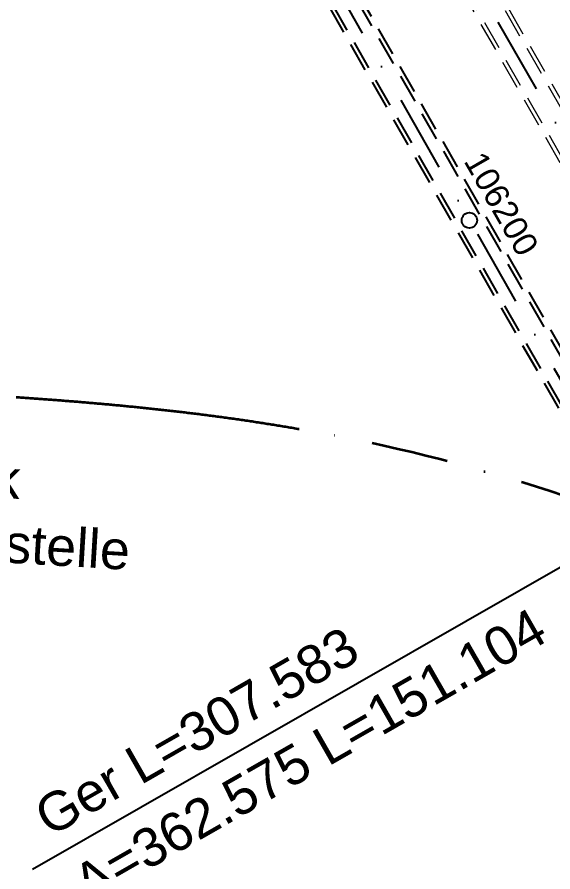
# Model space of a CAD drawing. Extents: x 2610184 to 2620710, y 1263771 to 1270672.
# Drawn here: x 2612643.5 to 2612817.4, y 1268101.6 to 1268379 of the extents above; entities that cross this region are included whole.
import ezdxf

# ---------------------------------------------------------------- set-up
doc = ezdxf.new("R2010")
doc.units = 0
doc.header["$LTSCALE"] = 5
doc.linetypes.add('DASHDOT', pattern=[10, 5, -2.5, 0, -2.5])
doc.linetypes.add('DASHEDX2', pattern=[3.75, 2.5, -1.25])
doc.layers.get('0').update_dxf_attribs({"color": 1, "linetype": 'CONTINUOUS'})
for name, color, linetype in [('Grundriss_16', 7, 'CONTINUOUS'), ('Grundriss_26', 7, 'CONTINUOUS'), ('Grundriss_99', 7, 'CONTINUOUS'), ('TunnelachseOst', 3, 'CONTINUOUS'), ('TunnelacsheWest', 3, 'CONTINUOUS')]:
    doc.layers.add(name, color=color, linetype=linetype)
doc.styles.add('ARIAL', font='arial.ttf')
doc.styles.get("Standard").update_dxf_attribs({"font": 'MONOTXT'})

# ---------------------------------------------------------------- blocks, each defined once
blk = doc.blocks.new('CDWK_PTTYP10')
at = {"color": 0, "lineweight": -2}
blk.add_circle((0, 0), 0.5, dxfattribs=at)

msp = doc.modelspace()

# ---------------------------------------------------------------- linework, layer by layer
at = {"layer": 'Grundriss_16', "color": 30, "linetype": 'Continuous', "lineweight": -3}
msp.add_line((2612846.14, 1268215.5), (2612648.49, 1268102.38), dxfattribs=at)
at = {"layer": 'Grundriss_16', "color": 1, "linetype": 'DASHEDX2', "lineweight": -3, "ltscale": 0.75}
for points in [[(2612849.5, 1268217.42), (2612696.73, 1268484.38)], [(2612697.86, 1268485.02), (2612850.63, 1268218.07)], [(2612688.87, 1268479.88), (2612841.65, 1268212.93)], [(2612690, 1268480.53), (2612842.78, 1268213.57)]]:
    msp.add_lwpolyline(points, dxfattribs=at)
at = {"layer": 'Grundriss_26', "color": 1, "linetype": 'DASHEDX2', "lineweight": 18, "ltscale": 0.75}
for points in [[(2612474.78, 1268955.35), (2612886.22, 1268236.41)], [(2612473.65, 1268954.71), (2612885.09, 1268235.76)], [(2612465.8, 1268950.21), (2612877.24, 1268231.27)], [(2612466.93, 1268950.86), (2612878.37, 1268231.91)]]:
    msp.add_lwpolyline(points, dxfattribs=at)
at = {"layer": 'Grundriss_99', "color": 20, "linetype": 'DASHDOT', "lineweight": 35}
msp.add_lwpolyline([(2612643.2, 1268255.66), (2612643.7, 1268255.62), (2612644.2, 1268255.59), (2612644.7, 1268255.56), (2612645.2, 1268255.52), (2612645.69, 1268255.49), (2612646.19, 1268255.45), (2612646.69, 1268255.42), (2612647.19, 1268255.39), (2612647.69, 1268255.35), (2612648.19, 1268255.32), (2612648.69, 1268255.28), (2612649.19, 1268255.25), (2612649.68, 1268255.21), (2612650.18, 1268255.17), (2612650.68, 1268255.14), (2612651.18, 1268255.1), (2612651.68, 1268255.07), (2612652.18, 1268255.03), (2612652.68, 1268254.99), (2612653.18, 1268254.96), (2612653.67, 1268254.92), (2612654.17, 1268254.88), (2612654.67, 1268254.85), (2612655.17, 1268254.81), (2612655.67, 1268254.77), (2612656.17, 1268254.73), (2612656.67, 1268254.7), (2612657.16, 1268254.66), (2612657.66, 1268254.62), (2612658.16, 1268254.58), (2612658.66, 1268254.54), (2612659.16, 1268254.5), (2612659.66, 1268254.46), (2612660.16, 1268254.42), (2612660.65, 1268254.38), (2612661.15, 1268254.34), (2612661.65, 1268254.3), (2612662.15, 1268254.26), (2612662.65, 1268254.22), (2612663.15, 1268254.18), (2612663.64, 1268254.14), (2612664.14, 1268254.1), (2612664.64, 1268254.06), (2612665.14, 1268254.02), (2612665.64, 1268253.98), (2612666.14, 1268253.93), (2612666.63, 1268253.89), (2612667.13, 1268253.85), (2612667.63, 1268253.81), (2612668.13, 1268253.76), (2612668.63, 1268253.72), (2612669.12, 1268253.68), (2612669.62, 1268253.63), (2612670.12, 1268253.59), (2612670.62, 1268253.55), (2612671.12, 1268253.5), (2612671.61, 1268253.46), (2612672.11, 1268253.41), (2612672.61, 1268253.37), (2612673.11, 1268253.32), (2612673.61, 1268253.28), (2612674.1, 1268253.23), (2612674.6, 1268253.19), (2612675.1, 1268253.14), (2612675.6, 1268253.09), (2612676.1, 1268253.05), (2612676.59, 1268253), (2612677.09, 1268252.95), (2612677.59, 1268252.9), (2612678.09, 1268252.86), (2612678.58, 1268252.81), (2612679.08, 1268252.76), (2612679.58, 1268252.71), (2612680.08, 1268252.66), (2612680.58, 1268252.61), (2612681.07, 1268252.57), (2612681.57, 1268252.52), (2612682.07, 1268252.47), (2612682.57, 1268252.42), (2612683.06, 1268252.37), (2612683.56, 1268252.32), (2612684.06, 1268252.26), (2612684.55, 1268252.21), (2612685.05, 1268252.16), (2612685.55, 1268252.11), (2612686.05, 1268252.06), (2612686.54, 1268252.01), (2612687.04, 1268251.95), (2612687.54, 1268251.9), (2612688.04, 1268251.85), (2612688.53, 1268251.79), (2612689.03, 1268251.74), (2612689.53, 1268251.69), (2612690.02, 1268251.63), (2612690.52, 1268251.58), (2612691.02, 1268251.52), (2612691.52, 1268251.47), (2612692.01, 1268251.41), (2612692.51, 1268251.36), (2612693.01, 1268251.3), (2612693.5, 1268251.24), (2612694, 1268251.19), (2612694.5, 1268251.13), (2612694.99, 1268251.07), (2612695.49, 1268251.02), (2612695.99, 1268250.96), (2612696.48, 1268250.9), (2612696.98, 1268250.84), (2612697.48, 1268250.78), (2612697.97, 1268250.72), (2612698.47, 1268250.67), (2612698.97, 1268250.61), (2612699.46, 1268250.55), (2612699.96, 1268250.49), (2612700.45, 1268250.43), (2612700.95, 1268250.36), (2612701.45, 1268250.3), (2612701.94, 1268250.24), (2612702.44, 1268250.18), (2612702.94, 1268250.12), (2612703.43, 1268250.05), (2612703.93, 1268249.99), (2612704.42, 1268249.93), (2612704.92, 1268249.87), (2612705.42, 1268249.8), (2612705.91, 1268249.74), (2612706.41, 1268249.67), (2612706.9, 1268249.61), (2612707.4, 1268249.54), (2612707.89, 1268249.48), (2612708.39, 1268249.41), (2612708.89, 1268249.35), (2612709.38, 1268249.28), (2612709.88, 1268249.21), (2612710.37, 1268249.15), (2612710.87, 1268249.08), (2612711.36, 1268249.01), (2612711.86, 1268248.94), (2612712.35, 1268248.87), (2612712.85, 1268248.8), (2612713.34, 1268248.74), (2612713.84, 1268248.67), (2612714.33, 1268248.6), (2612714.83, 1268248.53), (2612715.32, 1268248.45), (2612715.82, 1268248.38), (2612716.31, 1268248.31), (2612716.81, 1268248.24), (2612717.3, 1268248.17), (2612717.8, 1268248.1), (2612718.29, 1268248.02), (2612718.79, 1268247.95), (2612719.28, 1268247.88), (2612719.78, 1268247.8), (2612720.27, 1268247.73), (2612720.77, 1268247.65), (2612721.26, 1268247.58), (2612721.75, 1268247.5), (2612722.25, 1268247.43), (2612722.74, 1268247.35), (2612723.24, 1268247.27), (2612723.73, 1268247.2), (2612724.22, 1268247.12), (2612724.72, 1268247.04), (2612725.21, 1268246.96), (2612725.71, 1268246.89), (2612726.2, 1268246.81), (2612726.69, 1268246.73), (2612727.19, 1268246.65), (2612727.68, 1268246.57), (2612728.17, 1268246.49), (2612728.67, 1268246.41), (2612729.16, 1268246.33), (2612729.65, 1268246.24), (2612730.15, 1268246.16), (2612730.64, 1268246.08), (2612731.13, 1268246), (2612731.63, 1268245.91), (2612732.12, 1268245.83), (2612732.61, 1268245.75), (2612733.11, 1268245.66), (2612733.6, 1268245.58), (2612734.09, 1268245.49), (2612734.58, 1268245.41), (2612735.08, 1268245.32)], dxfattribs=at)
msp.add_arc((2612631.63, 1267654.31), 600, 65.8097, 80.07227, dxfattribs=at)
at = {"layer": 'TunnelachseOst', "linetype": 'DASHDOT', "lineweight": 25}
msp.add_lwpolyline([(2612426.33, 1269029.59), (2612881.73, 1268233.84)], dxfattribs=at)
at = {"layer": 'TunnelacsheWest', "color": 3, "linetype": 'DASHDOT', "lineweight": -3}
msp.add_lwpolyline([(2612693.36, 1268482.45), (2612846.14, 1268215.5)], dxfattribs=at)

# ---------------------------------------------------------------- block references
at = {"layer": 'Grundriss_16', "color": 1, "lineweight": -3, "xscale": 5, "yscale": 5}
msp.add_blockref('CDWK_PTTYP10', (2612790.33, 1268313.01), dxfattribs=at)

# ---------------------------------------------------------------- texts
at = {"layer": 'Grundriss_16', "color": 1, "lineweight": -3, "style": 'ARIAL'}
msp.add_text('106200', height=7.812, rotation=299.7819, dxfattribs=at).set_placement((2612788.32, 1268332.26))
at = {"layer": 'Grundriss_16', "color": 30, "lineweight": -3, "style": 'ARIAL'}
for s, p in [('A=362.575 L=151.104', (2612666.48, 1268091.08)), ('Ger L=307.583', (2612654.06, 1268112.77))]:
    msp.add_text(s, height=12.5, rotation=29.7819, dxfattribs=at).set_placement(p)
at = {"layer": 'Grundriss_99', "color": 4, "insert": (2612504.48, 1268243.51), "char_height": 12.5, "width": 172.9079, "attachment_point": 1, "rotation": 356.5623}
msp.add_mtext('\\fArial|b0|i0|c0|p18;\\H12.5;\\W1;\\C20;S-Bahn Herzstück \\PVariante Tiefhaltestelle', dxfattribs=at)

doc.saveas('drawing.dxf')
